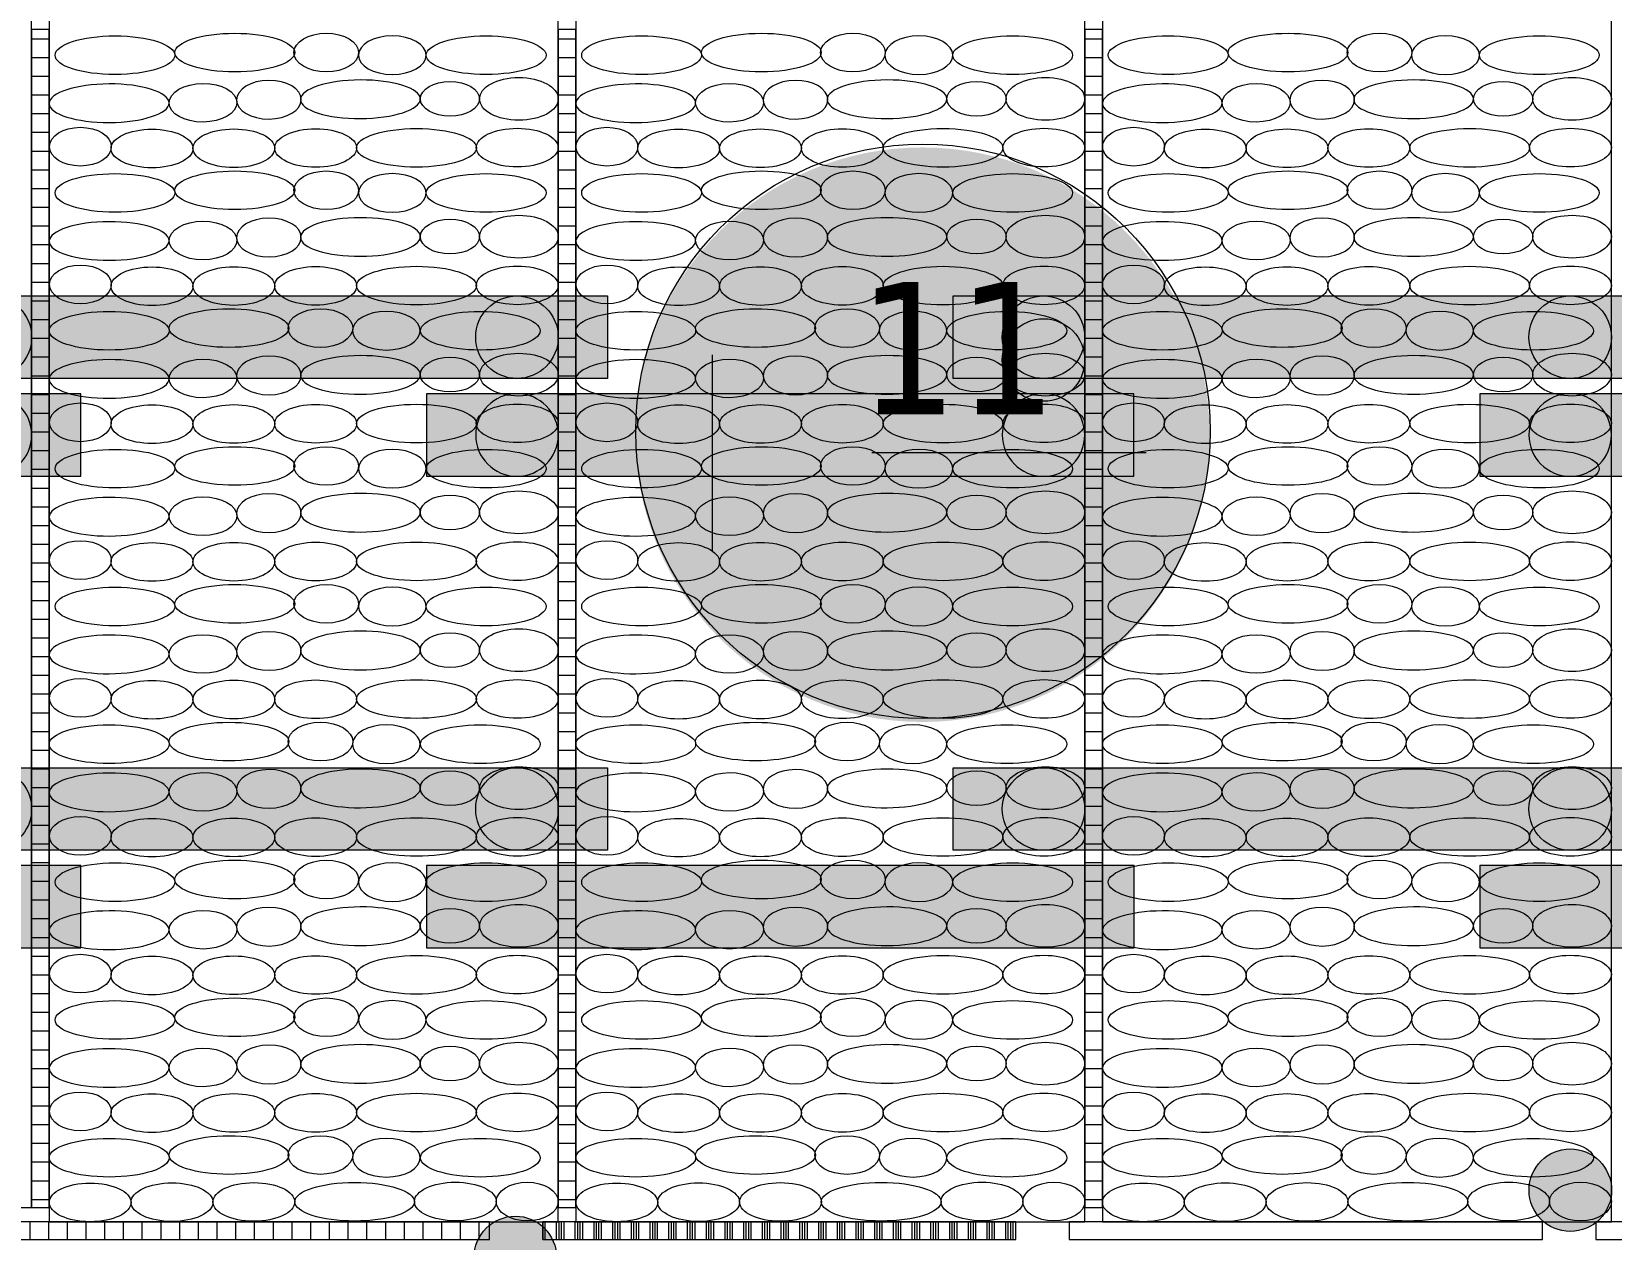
# Model space of a CAD drawing. Header units: inches. Extents: x 523 to 1492, y 69 to 539.
# Drawn here: x 903.12 to 929.92, y 314.3 to 334.78 of the extents above; entities that cross this region are included whole.
import ezdxf

# ---------------------------------------------------------------- set-up
doc = ezdxf.new("R2010")
doc.units = ezdxf.units.IN
doc.header["$MEASUREMENT"] = 0
doc.styles.add('стиль', font='tahoma.ttf')

# ---------------------------------------------------------------- blocks, each defined once
blk = doc.blocks.new('S - 140')
at = {"linetype": 'ByBlock', "lineweight": 15}
h = blk.add_hatch(color=7, dxfattribs=at)
edge = h.paths.add_edge_path()
edge.add_arc((1417, -1396.7), 70, 0, 360)
at = {"color": 7, "linetype": 'ByBlock', "lineweight": 15}
blk.add_circle((1417, -1396.7), 70, dxfattribs=at)
blk = doc.blocks.new('Бут.полосы')
at = {"linetype": 'ByBlock', "lineweight": 15}
h = blk.add_hatch(dxfattribs=at)
h.set_pattern_fill('ANSI31', color=22, scale=0.1, angle=315, style=0)
h.set_pattern_definition([(0, (26.79356, 0.01436), (1e-16, 0.3175), [])])
h.paths.add_polyline_path([(1982.056, -4755.806), (1981.756, -4755.806), (1981.756, -4775.784), (1982.056, -4775.784)])
h = blk.add_hatch(dxfattribs=at)
h.set_pattern_fill('ANSI31', color=22, scale=0.1, angle=315, style=0)
h.set_pattern_definition([(0, (35.7254, 0.01436), (1e-16, 0.3175), [])])
h.paths.add_polyline_path([(1990.988, -4755.806), (1990.688, -4755.806), (1990.688, -4775.784), (1990.988, -4775.784)])
h = blk.add_hatch(dxfattribs=at)
h.set_pattern_fill('ANSI31', color=22, scale=0.1, angle=315, style=0)
h.set_pattern_definition([(0, (44.6572, 0.01436), (1e-16, 0.3175), [])])
h.paths.add_polyline_path([(1999.92, -4755.806), (1999.62, -4755.806), (1999.62, -4775.784), (1999.92, -4775.784)])
h = blk.add_hatch(dxfattribs=at)
h.set_pattern_fill('ANSI31', color=22, scale=0.1, angle=45, style=0)
h.set_pattern_definition([(90, (26.79356, 0.01436), (-0.3175, 6e-17), [])])
h.paths.add_polyline_path([(1989.521, -4776.327), (1989.521, -4776.027), (1981.494, -4776.027), (1981.494, -4776.327)])
h = blk.add_hatch(dxfattribs=at)
h.set_pattern_fill('ANSI31', color=22, scale=0.1, angle=45, style=0)
h.set_pattern_definition([(90, (35.7254, 0.01436), (-0.3175, 6e-17), [])])
h.paths.add_polyline_path([(1998.453, -4776.327), (1998.453, -4776.027), (1990.426, -4776.027), (1990.426, -4776.327)])
h = blk.add_hatch(dxfattribs=at)
h.set_pattern_fill('ANSI31', color=22, scale=0.1, angle=45, style=0)
h.set_pattern_definition([(90, (44.6572, 0.01108), (-0.3175, 6e-17), [])])
h.paths.add_polyline_path([(1998.453, -4776.327), (1998.453, -4776.027), (1990.426, -4776.027), (1990.426, -4776.327)])
h = blk.add_hatch(dxfattribs=at)
h.set_pattern_fill('ANSI31', color=22, scale=0.1, angle=45, style=0)
h.set_pattern_definition([(90, (53.58904, 0.0078), (-0.3175, 6e-17), [])])
h.paths.add_polyline_path([(1998.453, -4776.327), (1998.453, -4776.027), (1990.426, -4776.027), (1990.426, -4776.327)])
h = blk.add_hatch(dxfattribs=at)
h.set_pattern_fill('ANSI31', color=22, scale=0.1, angle=45, style=0)
h.set_pattern_definition([(90, (62.52087, 0.01436), (-0.3175, 6e-17), [])])
h.paths.add_polyline_path([(1998.453, -4776.327), (1998.453, -4776.027), (1990.426, -4776.027), (1990.426, -4776.327)])
at = {"color": 7, "linetype": 'ByBlock', "lineweight": 15}
for points in [[(1973.124, -4775.784), (1981.756, -4775.784), (1981.756, -4691.934), (1973.124, -4691.934)], [(1982.056, -4776.027), (1990.688, -4776.027), (1990.688, -4691.934), (1982.056, -4691.934)], [(1990.988, -4776.027), (1999.62, -4776.027), (1999.62, -4691.934), (1990.988, -4691.934)], [(1999.92, -4776.027), (2008.552, -4776.027), (2008.552, -4691.934), (1999.92, -4691.934)]]:
    blk.add_lwpolyline(points, close=True, dxfattribs=at)
at = {"color": 22, "linetype": 'ByBlock', "lineweight": 15}
for points in [[(1982.056, -4755.806), (1981.756, -4755.806), (1981.756, -4775.784), (1982.056, -4775.784)], [(1990.988, -4755.806), (1990.688, -4755.806), (1990.688, -4775.784), (1990.988, -4775.784)], [(1999.92, -4755.806), (1999.62, -4755.806), (1999.62, -4775.784), (1999.92, -4775.784)], [(1989.521, -4776.327), (1989.521, -4776.027), (1981.494, -4776.027), (1981.494, -4776.327)], [(1998.453, -4776.327), (1998.453, -4776.027), (1990.426, -4776.027), (1990.426, -4776.327)], [(2007.385, -4776.327), (2007.385, -4776.027), (1999.358, -4776.027), (1999.358, -4776.327)], [(2016.317, -4776.327), (2016.317, -4776.027), (2008.29, -4776.027), (2008.29, -4776.327)]]:
    blk.add_lwpolyline(points, close=True, dxfattribs=at)
at = {"color": 253, "linetype": 'ByBlock', "lineweight": 15}
for centre, major_axis, ratio in [((1983.171, -4756.244), (1.016, 0), 0.322367), ((1985.203, -4756.199), (1.016, 0), 0.322367), ((1986.755, -4756.199), (0.549, 0), 0.596748), ((1989.466, -4756.244), (1.016, 0), 0.322367), ((1992.103, -4756.244), (1.016, 0), 0.322367), ((1994.135, -4756.199), (1.016, 0), 0.322367), ((1995.687, -4756.199), (0.549, 0), 0.596748), ((1998.397, -4756.244), (1.016, 0), 0.322367), ((2001.035, -4756.244), (1.016, 0), 0.322367), ((2003.067, -4756.199), (1.016, 0), 0.322367), ((2004.619, -4756.199), (0.549, 0), 0.596748), ((2007.329, -4756.244), (1.016, 0), 0.322367), ((1984.664, -4757.05), (0.575, 0.003), 0.569135), ((1988.853, -4756.985), (-0.502, 0), 0.586261), ((1990.022, -4756.985), (-0.667, 0), 0.543772), ((1993.595, -4757.05), (0.575, 0.003), 0.569135), ((1997.784, -4756.985), (-0.502, 0), 0.586261), ((1998.953, -4756.985), (-0.667, 0), 0.543772), ((2002.527, -4757.05), (0.575, 0.003), 0.569135), ((2006.716, -4756.985), (-0.502, 0), 0.586261), ((2007.885, -4756.985), (-0.667, 0), 0.543772), ((1982.584, -4757.795), (-0.525, 0), 0.625314), ((1983.799, -4757.826), (0.694, 0), 0.47197), ((1985.187, -4757.822), (0.694, 0), 0.47197), ((1986.575, -4757.818), (0.694, 0), 0.47197), ((1988.285, -4757.815), (1.016, 0), 0.322367), ((1989.994, -4757.811), (0.694, 0), 0.47197), ((1991.516, -4757.795), (-0.525, 0), 0.625314), ((1992.731, -4757.826), (0.694, 0), 0.47197), ((1994.119, -4757.822), (0.694, 0), 0.47197), ((1995.507, -4757.818), (0.694, 0), 0.47197), ((1997.216, -4757.815), (1.016, 0), 0.322367), ((1998.926, -4757.811), (0.694, 0), 0.47197), ((2000.448, -4757.795), (-0.525, 0), 0.625314), ((2001.663, -4757.826), (0.694, 0), 0.47197), ((2003.051, -4757.822), (0.694, 0), 0.47197), ((2004.438, -4757.818), (0.694, 0), 0.47197), ((2006.148, -4757.815), (1.016, 0), 0.322367), ((2007.858, -4757.811), (0.694, 0), 0.47197), ((1983.171, -4758.58), (1.016, 0), 0.322367), ((1985.203, -4758.535), (1.016, 0), 0.322367), ((1986.755, -4758.535), (0.549, 0), 0.596748), ((1989.466, -4758.58), (1.016, 0), 0.322367), ((1992.103, -4758.58), (1.016, 0), 0.322367), ((1994.135, -4758.535), (1.016, 0), 0.322367), ((1995.687, -4758.535), (0.549, 0), 0.596748), ((1998.397, -4758.58), (1.016, 0), 0.322367), ((2001.035, -4758.58), (1.016, 0), 0.322367), ((2003.067, -4758.535), (1.016, 0), 0.322367), ((2004.619, -4758.535), (0.549, 0), 0.596748), ((2007.329, -4758.58), (1.016, 0), 0.322367), ((1984.664, -4759.387), (0.575, 0.003), 0.569135), ((1988.853, -4759.321), (-0.502, 0), 0.586261), ((1990.022, -4759.321), (-0.667, 0), 0.543772), ((1993.595, -4759.387), (0.575, 0.003), 0.569135), ((1997.784, -4759.321), (-0.502, 0), 0.586261), ((1998.953, -4759.321), (-0.667, 0), 0.543772), ((2002.527, -4759.387), (0.575, 0.003), 0.569135), ((2006.716, -4759.321), (-0.502, 0), 0.586261), ((2007.885, -4759.321), (-0.667, 0), 0.543772), ((1982.584, -4760.131), (-0.525, 0), 0.625314), ((1983.799, -4760.162), (0.694, 0), 0.47197), ((1985.187, -4760.159), (0.694, 0), 0.47197), ((1986.575, -4760.155), (0.694, 0), 0.47197), ((1988.285, -4760.152), (1.016, 0), 0.322367), ((1989.994, -4760.148), (0.694, 0), 0.47197), ((1991.516, -4760.131), (-0.525, 0), 0.625314), ((1992.731, -4760.162), (0.694, 0), 0.47197), ((1994.119, -4760.159), (0.694, 0), 0.47197), ((1995.507, -4760.155), (0.694, 0), 0.47197), ((1997.216, -4760.152), (1.016, 0), 0.322367), ((1998.926, -4760.148), (0.694, 0), 0.47197), ((2000.448, -4760.131), (-0.525, 0), 0.625314), ((2001.663, -4760.162), (0.694, 0), 0.47197), ((2003.051, -4760.159), (0.694, 0), 0.47197), ((2004.438, -4760.155), (0.694, 0), 0.47197), ((2006.148, -4760.152), (1.016, 0), 0.322367), ((2007.858, -4760.148), (0.694, 0), 0.47197), ((1983.072, -4760.917), (1.016, 0), 0.322367), ((1985.104, -4760.872), (1.016, 0), 0.322367), ((1986.656, -4760.872), (0.549, 0), 0.596748), ((1989.367, -4760.917), (1.016, 0), 0.322367), ((1992.004, -4760.917), (1.016, 0), 0.322367), ((1994.036, -4760.872), (1.016, 0), 0.322367), ((1995.588, -4760.872), (0.549, 0), 0.596748), ((1998.299, -4760.917), (1.016, 0), 0.322367), ((2000.936, -4760.917), (1.016, 0), 0.322367), ((2002.968, -4760.872), (1.016, 0), 0.322367), ((2004.52, -4760.872), (0.549, 0), 0.596748), ((2007.23, -4760.917), (1.016, 0), 0.322367), ((1984.664, -4761.726), (0.575, 0.003), 0.569135), ((1988.853, -4761.661), (-0.502, 0), 0.586261), ((1990.022, -4761.661), (-0.667, 0), 0.543772), ((1993.595, -4761.726), (0.575, 0.003), 0.569135), ((1997.784, -4761.661), (-0.502, 0), 0.586261), ((1998.953, -4761.661), (-0.667, 0), 0.543772), ((2002.527, -4761.726), (0.575, 0.003), 0.569135), ((2006.716, -4761.661), (-0.502, 0), 0.586261), ((2007.885, -4761.661), (-0.667, 0), 0.543772), ((1982.584, -4762.47), (-0.525, 0), 0.625314), ((1983.799, -4762.502), (0.694, 0), 0.47197), ((1985.187, -4762.498), (0.694, 0), 0.47197), ((1986.575, -4762.494), (0.694, 0), 0.47197), ((1988.285, -4762.491), (1.016, 0), 0.322367), ((1989.994, -4762.487), (0.694, 0), 0.47197), ((1991.516, -4762.47), (-0.525, 0), 0.625314), ((1992.731, -4762.502), (0.694, 0), 0.47197), ((1994.119, -4762.498), (0.694, 0), 0.47197), ((1995.507, -4762.494), (0.694, 0), 0.47197), ((1997.216, -4762.491), (1.016, 0), 0.322367), ((1998.926, -4762.487), (0.694, 0), 0.47197), ((2000.448, -4762.47), (-0.525, 0), 0.625314), ((2001.663, -4762.502), (0.694, 0), 0.47197), ((2003.051, -4762.498), (0.694, 0), 0.47197), ((2004.438, -4762.494), (0.694, 0), 0.47197), ((2006.148, -4762.491), (1.016, 0), 0.322367), ((2007.858, -4762.487), (0.694, 0), 0.47197), ((1985.203, -4763.211), (1.016, 0), 0.322367), ((1986.755, -4763.211), (0.549, 0), 0.596748), ((1994.135, -4763.211), (1.016, 0), 0.322367), ((1995.687, -4763.211), (0.549, 0), 0.596748), ((2003.067, -4763.211), (1.016, 0), 0.322367), ((2004.619, -4763.211), (0.549, 0), 0.596748), ((1983.171, -4763.256), (1.016, 0), 0.322367), ((1989.466, -4763.256), (1.016, 0), 0.322367), ((1992.103, -4763.256), (1.016, 0), 0.322367), ((1998.397, -4763.256), (1.016, 0), 0.322367), ((2001.035, -4763.256), (1.016, 0), 0.322367), ((2007.329, -4763.256), (1.016, 0), 0.322367), ((1990.022, -4763.997), (-0.667, 0), 0.543772), ((1998.953, -4763.997), (-0.667, 0), 0.543772), ((2007.885, -4763.997), (-0.667, 0), 0.543772), ((1984.664, -4764.062), (0.575, 0.003), 0.569135), ((1988.853, -4763.997), (-0.502, 0), 0.586261), ((1993.595, -4764.062), (0.575, 0.003), 0.569135), ((1997.784, -4763.997), (-0.502, 0), 0.586261), ((2002.527, -4764.062), (0.575, 0.003), 0.569135), ((2006.716, -4763.997), (-0.502, 0), 0.586261), ((1982.584, -4764.807), (-0.525, 0), 0.625314), ((1986.575, -4764.831), (0.694, 0), 0.47197), ((1988.285, -4764.828), (1.016, 0), 0.322367), ((1989.994, -4764.824), (0.694, 0), 0.47197), ((1991.516, -4764.807), (-0.525, 0), 0.625314), ((1995.507, -4764.831), (0.694, 0), 0.47197), ((1997.216, -4764.828), (1.016, 0), 0.322367), ((1998.926, -4764.824), (0.694, 0), 0.47197), ((2000.448, -4764.807), (-0.525, 0), 0.625314), ((2004.438, -4764.831), (0.694, 0), 0.47197), ((2006.148, -4764.828), (1.016, 0), 0.322367), ((2007.858, -4764.824), (0.694, 0), 0.47197), ((1983.799, -4764.838), (0.694, 0), 0.47197), ((1985.187, -4764.834), (0.694, 0), 0.47197), ((1992.731, -4764.838), (0.694, 0), 0.47197), ((1994.119, -4764.834), (0.694, 0), 0.47197), ((2001.663, -4764.838), (0.694, 0), 0.47197), ((2003.051, -4764.834), (0.694, 0), 0.47197), ((1983.171, -4765.593), (1.016, 0), 0.322367), ((1985.203, -4765.548), (1.016, 0), 0.322367), ((1986.755, -4765.548), (0.549, 0), 0.596748), ((1989.466, -4765.593), (1.016, 0), 0.322367), ((1992.103, -4765.593), (1.016, 0), 0.322367), ((1994.135, -4765.548), (1.016, 0), 0.322367), ((1995.687, -4765.548), (0.549, 0), 0.596748), ((1998.397, -4765.593), (1.016, 0), 0.322367), ((2001.035, -4765.593), (1.016, 0), 0.322367), ((2003.067, -4765.548), (1.016, 0), 0.322367), ((2004.619, -4765.548), (0.549, 0), 0.596748), ((2007.329, -4765.593), (1.016, 0), 0.322367), ((1984.664, -4766.399), (0.575, 0.003), 0.569135), ((1988.853, -4766.334), (-0.502, 0), 0.586261), ((1990.022, -4766.334), (-0.667, 0), 0.543772), ((1993.595, -4766.399), (0.575, 0.003), 0.569135), ((1997.784, -4766.334), (-0.502, 0), 0.586261), ((1998.953, -4766.334), (-0.667, 0), 0.543772), ((2002.527, -4766.399), (0.575, 0.003), 0.569135), ((2006.716, -4766.334), (-0.502, 0), 0.586261), ((2007.885, -4766.334), (-0.667, 0), 0.543772), ((1982.584, -4767.144), (-0.525, 0), 0.625314), ((1983.799, -4767.175), (0.694, 0), 0.47197), ((1985.187, -4767.171), (0.694, 0), 0.47197), ((1986.575, -4767.167), (0.694, 0), 0.47197), ((1988.285, -4767.164), (1.016, 0), 0.322367), ((1989.994, -4767.161), (0.694, 0), 0.47197), ((1991.516, -4767.144), (-0.525, 0), 0.625314), ((1992.731, -4767.175), (0.694, 0), 0.47197), ((1994.119, -4767.171), (0.694, 0), 0.47197), ((1995.507, -4767.167), (0.694, 0), 0.47197), ((1997.216, -4767.164), (1.016, 0), 0.322367), ((1998.926, -4767.161), (0.694, 0), 0.47197), ((2000.448, -4767.144), (-0.525, 0), 0.625314), ((2001.663, -4767.175), (0.694, 0), 0.47197), ((2003.051, -4767.171), (0.694, 0), 0.47197), ((2004.438, -4767.167), (0.694, 0), 0.47197), ((2006.148, -4767.164), (1.016, 0), 0.322367), ((2007.858, -4767.161), (0.694, 0), 0.47197), ((1983.072, -4767.929), (1.016, 0), 0.322367), ((1985.104, -4767.884), (1.016, 0), 0.322367), ((1986.656, -4767.884), (0.549, 0), 0.596748), ((1989.367, -4767.929), (1.016, 0), 0.322367), ((1992.004, -4767.929), (1.016, 0), 0.322367), ((1994.036, -4767.884), (1.016, 0), 0.322367), ((1995.588, -4767.884), (0.549, 0), 0.596748), ((1998.299, -4767.929), (1.016, 0), 0.322367), ((2000.936, -4767.929), (1.016, 0), 0.322367), ((2002.968, -4767.884), (1.016, 0), 0.322367), ((2004.52, -4767.884), (0.549, 0), 0.596748), ((2007.23, -4767.929), (1.016, 0), 0.322367), ((1984.664, -4768.738), (0.575, 0.003), 0.569135), ((1988.853, -4768.673), (-0.502, 0), 0.586261), ((1990.022, -4768.673), (-0.667, 0), 0.543772), ((1993.595, -4768.738), (0.575, 0.003), 0.569135), ((1997.784, -4768.673), (-0.502, 0), 0.586261), ((1998.953, -4768.673), (-0.667, 0), 0.543772), ((2002.527, -4768.738), (0.575, 0.003), 0.569135), ((2006.716, -4768.673), (-0.502, 0), 0.586261), ((2007.885, -4768.673), (-0.667, 0), 0.543772), ((1982.584, -4769.483), (-0.525, 0), 0.625314), ((1983.799, -4769.514), (0.694, 0), 0.47197), ((1985.187, -4769.51), (0.694, 0), 0.47197), ((1986.575, -4769.506), (0.694, 0), 0.47197), ((1988.285, -4769.503), (1.016, 0), 0.322367), ((1989.994, -4769.5), (0.694, 0), 0.47197), ((1991.516, -4769.483), (-0.525, 0), 0.625314), ((1992.731, -4769.514), (0.694, 0), 0.47197), ((1994.119, -4769.51), (0.694, 0), 0.47197), ((1995.507, -4769.506), (0.694, 0), 0.47197), ((1997.216, -4769.503), (1.016, 0), 0.322367), ((1998.926, -4769.5), (0.694, 0), 0.47197), ((2000.448, -4769.483), (-0.525, 0), 0.625314), ((2001.663, -4769.514), (0.694, 0), 0.47197), ((2003.051, -4769.51), (0.694, 0), 0.47197), ((2004.438, -4769.506), (0.694, 0), 0.47197), ((2006.148, -4769.503), (1.016, 0), 0.322367), ((2007.858, -4769.5), (0.694, 0), 0.47197), ((1983.171, -4770.269), (1.016, 0), 0.322367), ((1985.203, -4770.223), (1.016, 0), 0.322367), ((1986.755, -4770.223), (0.549, 0), 0.596748), ((1989.466, -4770.269), (1.016, 0), 0.322367), ((1992.103, -4770.269), (1.016, 0), 0.322367), ((1994.135, -4770.223), (1.016, 0), 0.322367), ((1995.687, -4770.223), (0.549, 0), 0.596748), ((1998.397, -4770.269), (1.016, 0), 0.322367), ((2001.035, -4770.269), (1.016, 0), 0.322367), ((2003.067, -4770.223), (1.016, 0), 0.322367), ((2004.619, -4770.223), (0.549, 0), 0.596748), ((2007.329, -4770.269), (1.016, 0), 0.322367), ((1990.022, -4771.01), (-0.667, 0), 0.543772), ((1998.953, -4771.01), (-0.667, 0), 0.543772), ((2007.885, -4771.01), (-0.667, 0), 0.543772), ((1984.664, -4771.075), (0.575, 0.003), 0.569135), ((1988.853, -4771.01), (-0.502, 0), 0.586261), ((1993.595, -4771.075), (0.575, 0.003), 0.569135), ((1997.784, -4771.01), (-0.502, 0), 0.586261), ((2002.527, -4771.075), (0.575, 0.003), 0.569135), ((2006.716, -4771.01), (-0.502, 0), 0.586261), ((1982.584, -4771.82), (-0.525, 0), 0.625314), ((1983.799, -4771.851), (0.694, 0), 0.47197), ((1985.187, -4771.847), (0.694, 0), 0.47197), ((1986.575, -4771.843), (0.694, 0), 0.47197), ((1988.285, -4771.84), (1.016, 0), 0.322367), ((1989.994, -4771.836), (0.694, 0), 0.47197), ((1991.516, -4771.82), (-0.525, 0), 0.625314), ((1992.731, -4771.851), (0.694, 0), 0.47197), ((1994.119, -4771.847), (0.694, 0), 0.47197), ((1995.507, -4771.843), (0.694, 0), 0.47197), ((1997.216, -4771.84), (1.016, 0), 0.322367), ((1998.926, -4771.836), (0.694, 0), 0.47197), ((2000.448, -4771.82), (-0.525, 0), 0.625314), ((2001.663, -4771.851), (0.694, 0), 0.47197), ((2003.051, -4771.847), (0.694, 0), 0.47197), ((2004.438, -4771.843), (0.694, 0), 0.47197), ((2006.148, -4771.84), (1.016, 0), 0.322367), ((2007.858, -4771.836), (0.694, 0), 0.47197), ((1985.203, -4772.56), (1.016, 0), 0.322367), ((1986.755, -4772.56), (0.549, 0), 0.596748), ((1994.135, -4772.56), (1.016, 0), 0.322367), ((1995.687, -4772.56), (0.549, 0), 0.596748), ((2003.067, -4772.56), (1.016, 0), 0.322367), ((2004.619, -4772.56), (0.549, 0), 0.596748), ((1983.171, -4772.605), (1.016, 0), 0.322367), ((1989.466, -4772.605), (1.016, 0), 0.322367), ((1992.103, -4772.605), (1.016, 0), 0.322367), ((1998.397, -4772.605), (1.016, 0), 0.322367), ((2001.035, -4772.605), (1.016, 0), 0.322367), ((2007.329, -4772.605), (1.016, 0), 0.322367), ((1988.853, -4773.346), (-0.502, 0), 0.586261), ((1990.022, -4773.346), (-0.667, 0), 0.543772), ((1997.784, -4773.346), (-0.502, 0), 0.586261), ((1998.953, -4773.346), (-0.667, 0), 0.543772), ((2006.716, -4773.346), (-0.502, 0), 0.586261), ((2007.885, -4773.346), (-0.667, 0), 0.543772), ((1984.664, -4773.411), (0.575, 0.003), 0.569135), ((1993.595, -4773.411), (0.575, 0.003), 0.569135), ((2002.527, -4773.411), (0.575, 0.003), 0.569135), ((1982.584, -4774.156), (-0.525, 0), 0.625314), ((1983.799, -4774.187), (0.694, 0), 0.47197), ((1985.187, -4774.183), (0.694, 0), 0.47197), ((1986.575, -4774.18), (0.694, 0), 0.47197), ((1988.285, -4774.177), (1.016, 0), 0.322367), ((1989.994, -4774.173), (0.694, 0), 0.47197), ((1991.516, -4774.156), (-0.525, 0), 0.625314), ((1992.731, -4774.187), (0.694, 0), 0.47197), ((1994.119, -4774.183), (0.694, 0), 0.47197), ((1995.507, -4774.18), (0.694, 0), 0.47197), ((1997.216, -4774.177), (1.016, 0), 0.322367), ((1998.926, -4774.173), (0.694, 0), 0.47197), ((2000.448, -4774.156), (-0.525, 0), 0.625314), ((2001.663, -4774.187), (0.694, 0), 0.47197), ((2003.051, -4774.183), (0.694, 0), 0.47197), ((2004.438, -4774.18), (0.694, 0), 0.47197), ((2006.148, -4774.177), (1.016, 0), 0.322367), ((2007.858, -4774.173), (0.694, 0), 0.47197), ((1983.072, -4774.942), (1.016, 0), 0.322367), ((1985.104, -4774.897), (1.016, 0), 0.322367), ((1986.656, -4774.897), (0.549, 0), 0.596748), ((1989.367, -4774.942), (1.016, 0), 0.322367), ((1992.004, -4774.942), (1.016, 0), 0.322367), ((1994.036, -4774.897), (1.016, 0), 0.322367), ((1995.588, -4774.897), (0.549, 0), 0.596748), ((1998.299, -4774.942), (1.016, 0), 0.322367), ((2000.936, -4774.942), (1.016, 0), 0.322367), ((2002.968, -4774.897), (1.016, 0), 0.322367), ((2004.52, -4774.897), (0.549, 0), 0.596748), ((2007.23, -4774.942), (1.016, 0), 0.322367), ((1982.75, -4775.7), (0.694, 0), 0.47197), ((1984.138, -4775.696), (0.694, 0), 0.47197), ((1985.526, -4775.692), (0.694, 0), 0.47197), ((1987.236, -4775.689), (1.016, 0), 0.322367), ((1988.945, -4775.685), (0.694, 0), 0.47197), ((1990.164, -4775.685), (-0.525, 0), 0.625314), ((1991.682, -4775.7), (0.694, 0), 0.47197), ((1993.07, -4775.696), (0.694, 0), 0.47197), ((1994.458, -4775.692), (0.694, 0), 0.47197), ((1996.167, -4775.689), (1.016, 0), 0.322367), ((1997.877, -4775.685), (0.694, 0), 0.47197), ((1999.096, -4775.685), (-0.525, 0), 0.625314), ((2000.614, -4775.7), (0.694, 0), 0.47197), ((2002.002, -4775.696), (0.694, 0), 0.47197), ((2003.389, -4775.692), (0.694, 0), 0.47197), ((2005.099, -4775.689), (1.016, 0), 0.322367), ((2006.809, -4775.685), (0.694, 0), 0.47197)]:
    blk.add_ellipse(centre, major_axis=major_axis, ratio=ratio, dxfattribs=at)
at = {"color": 253, "linetype": 'ByBlock', "lineweight": 15, "extrusion": (0, 0, -1)}
for centre, major_axis, ratio in [((1987.874, -4756.244), (-0.575, 0), 0.569135), ((1996.806, -4756.244), (-0.575, 0), 0.569135), ((2005.738, -4756.244), (-0.575, 0), 0.569135), ((1983.072, -4757.058), (-1.016, -0.005), 0.322367), ((1985.782, -4756.999), (-0.549, -0.003), 0.596748), ((1987.334, -4756.991), (-1.016, -0.005), 0.322367), ((1992.004, -4757.058), (-1.016, -0.005), 0.322367), ((1994.714, -4756.999), (-0.549, -0.003), 0.596748), ((1996.266, -4756.991), (-1.016, -0.005), 0.322367), ((2000.936, -4757.058), (-1.016, -0.005), 0.322367), ((2003.646, -4756.999), (-0.549, -0.003), 0.596748), ((2005.198, -4756.991), (-1.016, -0.005), 0.322367), ((1987.874, -4758.58), (-0.575, 0), 0.569135), ((1996.806, -4758.58), (-0.575, 0), 0.569135), ((2005.738, -4758.58), (-0.575, 0), 0.569135), ((1983.072, -4759.395), (-1.016, -0.005), 0.322367), ((1985.782, -4759.336), (-0.549, -0.003), 0.596748), ((1987.334, -4759.327), (-1.016, -0.005), 0.322367), ((1992.004, -4759.395), (-1.016, -0.005), 0.322367), ((1994.714, -4759.336), (-0.549, -0.003), 0.596748), ((1996.266, -4759.327), (-1.016, -0.005), 0.322367), ((2000.936, -4759.395), (-1.016, -0.005), 0.322367), ((2003.646, -4759.336), (-0.549, -0.003), 0.596748), ((2005.198, -4759.327), (-1.016, -0.005), 0.322367), ((1987.775, -4760.917), (-0.575, 0), 0.569135), ((1996.707, -4760.917), (-0.575, 0), 0.569135), ((2005.639, -4760.917), (-0.575, 0), 0.569135), ((1983.072, -4761.734), (-1.016, -0.005), 0.322367), ((1985.782, -4761.675), (-0.549, -0.003), 0.596748), ((1987.334, -4761.667), (-1.016, -0.005), 0.322367), ((1992.004, -4761.734), (-1.016, -0.005), 0.322367), ((1994.714, -4761.675), (-0.549, -0.003), 0.596748), ((1996.266, -4761.667), (-1.016, -0.005), 0.322367), ((2000.936, -4761.734), (-1.016, -0.005), 0.322367), ((2003.646, -4761.675), (-0.549, -0.003), 0.596748), ((2005.198, -4761.667), (-1.016, -0.005), 0.322367), ((1987.874, -4763.256), (-0.575, 0), 0.569135), ((1996.806, -4763.256), (-0.575, 0), 0.569135), ((2005.738, -4763.256), (-0.575, 0), 0.569135), ((1985.782, -4764.011), (-0.549, -0.003), 0.596748), ((1987.334, -4764.003), (-1.016, -0.005), 0.322367), ((1994.714, -4764.011), (-0.549, -0.003), 0.596748), ((1996.266, -4764.003), (-1.016, -0.005), 0.322367), ((2003.646, -4764.011), (-0.549, -0.003), 0.596748), ((2005.198, -4764.003), (-1.016, -0.005), 0.322367), ((1983.072, -4764.071), (-1.016, -0.005), 0.322367), ((1992.004, -4764.071), (-1.016, -0.005), 0.322367), ((2000.936, -4764.071), (-1.016, -0.005), 0.322367), ((1987.874, -4765.593), (-0.575, 0), 0.569135), ((1996.806, -4765.593), (-0.575, 0), 0.569135), ((2005.738, -4765.593), (-0.575, 0), 0.569135), ((1983.072, -4766.407), (-1.016, -0.005), 0.322367), ((1985.782, -4766.348), (-0.549, -0.003), 0.596748), ((1987.334, -4766.34), (-1.016, -0.005), 0.322367), ((1992.004, -4766.407), (-1.016, -0.005), 0.322367), ((1994.714, -4766.348), (-0.549, -0.003), 0.596748), ((1996.266, -4766.34), (-1.016, -0.005), 0.322367), ((2000.936, -4766.407), (-1.016, -0.005), 0.322367), ((2003.646, -4766.348), (-0.549, -0.003), 0.596748), ((2005.198, -4766.34), (-1.016, -0.005), 0.322367), ((1987.775, -4767.929), (-0.575, 0), 0.569135), ((1996.707, -4767.929), (-0.575, 0), 0.569135), ((2005.639, -4767.929), (-0.575, 0), 0.569135), ((1983.072, -4768.746), (-1.016, -0.005), 0.322367), ((1985.782, -4768.687), (-0.549, -0.003), 0.596748), ((1987.334, -4768.679), (-1.016, -0.005), 0.322367), ((1992.004, -4768.746), (-1.016, -0.005), 0.322367), ((1994.714, -4768.687), (-0.549, -0.003), 0.596748), ((1996.266, -4768.679), (-1.016, -0.005), 0.322367), ((2000.936, -4768.746), (-1.016, -0.005), 0.322367), ((2003.646, -4768.687), (-0.549, -0.003), 0.596748), ((2005.198, -4768.679), (-1.016, -0.005), 0.322367), ((1987.874, -4770.269), (-0.575, 0), 0.569135), ((1996.806, -4770.269), (-0.575, 0), 0.569135), ((2005.738, -4770.269), (-0.575, 0), 0.569135), ((1983.072, -4771.083), (-1.016, -0.005), 0.322367), ((1985.782, -4771.024), (-0.549, -0.003), 0.596748), ((1987.334, -4771.016), (-1.016, -0.005), 0.322367), ((1992.004, -4771.083), (-1.016, -0.005), 0.322367), ((1994.714, -4771.024), (-0.549, -0.003), 0.596748), ((1996.266, -4771.016), (-1.016, -0.005), 0.322367), ((2000.936, -4771.083), (-1.016, -0.005), 0.322367), ((2003.646, -4771.024), (-0.549, -0.003), 0.596748), ((2005.198, -4771.016), (-1.016, -0.005), 0.322367), ((1987.874, -4772.605), (-0.575, 0), 0.569135), ((1996.806, -4772.605), (-0.575, 0), 0.569135), ((2005.738, -4772.605), (-0.575, 0), 0.569135), ((1985.782, -4773.36), (-0.549, -0.003), 0.596748), ((1987.334, -4773.352), (-1.016, -0.005), 0.322367), ((1994.714, -4773.36), (-0.549, -0.003), 0.596748), ((1996.266, -4773.352), (-1.016, -0.005), 0.322367), ((2003.646, -4773.36), (-0.549, -0.003), 0.596748), ((2005.198, -4773.352), (-1.016, -0.005), 0.322367), ((1983.072, -4773.42), (-1.016, -0.005), 0.322367), ((1992.004, -4773.42), (-1.016, -0.005), 0.322367), ((2000.936, -4773.42), (-1.016, -0.005), 0.322367), ((1987.775, -4774.942), (-0.575, 0), 0.569135), ((1996.707, -4774.942), (-0.575, 0), 0.569135), ((2005.639, -4774.942), (-0.575, 0), 0.569135)]:
    blk.add_ellipse(centre, major_axis=major_axis, ratio=ratio, dxfattribs=at)
at = {"color": 7, "linetype": 'ByBlock', "lineweight": 15}
blk.add_ellipse((2008.027, -4775.685), major_axis=(-0.525, 0), ratio=0.625314, dxfattribs=at)
at = {"color": 253, "linetype": 'ByBlock', "lineweight": 15, "xscale": 0.009999999999990905, "yscale": 0.009999999999990905, "zscale": 0.009999999999990905}
blk.add_blockref('S - 140', (1993.685, -4761.525), dxfattribs=at)
at = {"color": 7, "linetype": 'ByBlock', "lineweight": 15, "xscale": 0.009999999999990905, "yscale": 0.009999999999990905, "zscale": 0.009999999999990905}
blk.add_blockref('S - 140', (1975.791, -4762.666), dxfattribs=at)
blk = doc.blocks.new('2 стойки под брус')
at = {"linetype": 'ByBlock', "lineweight": 15}
blk.add_hatch(color=254, dxfattribs=at).paths.add_polyline_path([(1908.082, -1350.965), (1908.082, -1349.565), (1920.082, -1349.565), (1920.082, -1350.965)])
at = {"color": 7, "linetype": 'ByBlock', "lineweight": 15}
blk.add_lwpolyline([(1908.082, -1350.965), (1908.082, -1349.565), (1920.082, -1349.565), (1920.082, -1350.965), (1908.082, -1350.965)], dxfattribs=at)
at = {"color": 7, "linetype": 'ByBlock', "lineweight": 15, "xscale": 0.009999999999990905, "yscale": 0.009999999999990905, "zscale": 0.009999999999990905}
for p in [(1895.447, -1336.298), (1904.379, -1336.298)]:
    blk.add_blockref('S - 140', p, dxfattribs=at)

msp = doc.modelspace()

# ---------------------------------------------------------------- hatches: boundary and pattern name
at = {"linetype": 'ByBlock', "lineweight": 15}
h = msp.add_hatch(color=7, dxfattribs=at)
edge = h.paths.add_edge_path()
edge.add_arc((918.23, 327.944), 4.872, 0, 360)
for points in [[(891.955, 320.639), (891.955, 319.239), (903.955, 319.239), (903.955, 320.639)], [(909.819, 320.639), (909.819, 319.239), (921.819, 319.239), (921.819, 320.639)], [(927.682, 320.639), (927.682, 319.239), (939.682, 319.239), (939.682, 320.639)]]:
    msp.add_hatch(color=254, dxfattribs=at).paths.add_polyline_path(points)

# ---------------------------------------------------------------- linework, layer by layer
at = {"color": 7, "linetype": 'ByBlock', "lineweight": 15}
for p, q in [((914.672, 325.981), (914.672, 329.301)), ((917.372, 327.641), (922.024, 327.641))]:
    msp.add_line(p, q, dxfattribs=at)
for points in [[(891.955, 320.639), (891.955, 319.239), (903.955, 319.239), (903.955, 320.639), (891.955, 320.639)], [(909.819, 320.639), (909.819, 319.239), (921.819, 319.239), (921.819, 320.639), (909.819, 320.639)], [(927.682, 320.639), (927.682, 319.239), (939.682, 319.239), (939.682, 320.639), (927.682, 320.639)]]:
    msp.add_lwpolyline(points, dxfattribs=at)
msp.add_circle((918.24, 328.001), 4.872, dxfattribs=at)
msp.add_solid([(917.372, 328.091), (917.372, 327.191), (914.672, 327.641)], dxfattribs=at)

# ---------------------------------------------------------------- block references
for name, p in [('Бут.полосы', (-1078.636, 5090.624)), ('2 стойки под брус', (-1007.196, 1679.862)), ('2 стойки под брус', (-989.332, 1679.862)), ('2 стойки под брус', (-1007.196, 1671.862)), ('2 стойки под брус', (-989.332, 1671.862))]:
    msp.add_blockref(name, p, dxfattribs=at)
at = {"color": 7, "linetype": 'ByBlock', "lineweight": 15, "xscale": 0.009999999999990905, "yscale": 0.009999999999990905, "zscale": 0.009999999999990905}
msp.add_blockref('S - 140', (906.115, 343.177), dxfattribs=at)
msp.add_blockref('S - 140', (906.115, 343.177), dxfattribs=at)
at = {"color": 7, "linetype": 'ByBlock', "lineweight": 15, "xscale": -1, "rotation": 180}
for p in [(-1016.127, -1022.326), (-998.264, -1022.326), (-980.4, -1022.326)]:
    msp.add_blockref('2 стойки под брус', p, dxfattribs=at)

# ---------------------------------------------------------------- texts
at = {"color": 7, "linetype": 'ByBlock', "lineweight": 15, "style": 'стиль'}
msp.add_text('11', height=2.2395, dxfattribs=at).set_placement((917.149, 328.292))

doc.saveas('drawing.dxf')
